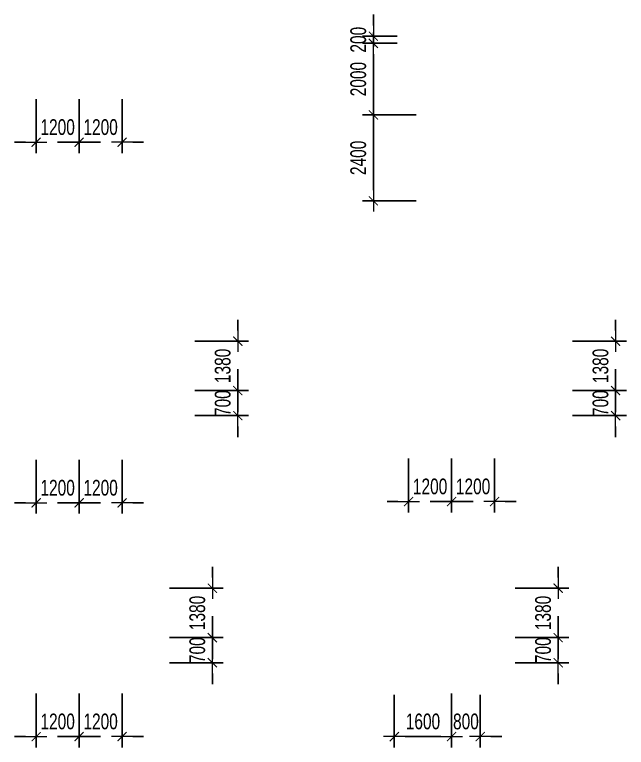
# Model space of a CAD drawing. Header units: millimetres. Extents: x -270655 to 676466, y -1281 to 105022.
# Drawn here: x 138550 to 155629, y 61636 to 82100 of the extents above; entities that cross this region are included whole.
import ezdxf

# ---------------------------------------------------------------- set-up
doc = ezdxf.new("R2010")
doc.units = ezdxf.units.MM
doc.layers.get('Defpoints').update_dxf_attribs({"color": 151, "lineweight": 9})
doc.layers.add('NDC_S_DIM', color=1, linetype='Continuous', lineweight=15)
doc.styles.add('NDC_DIM', font='', dxfattribs={"width": 0.75})
doc.styles.get('NDC_DIM').set_extended_font_data('Dotum')
doc.dimstyles.new('NDC_dim_200', dxfattribs={"dimscale": 200, "dimtxt": 2.2, "dimasz": 1.5, "dimexe": 1.5, "dimexo": 2.5, "dimgap": 1, "dimtad": 1, "dimdec": 0, "dimzin": 0, "dimdsep": 46, "dimtxsty": 'NDC_DIM', "dimblk": 'DIMMARK', "dimcen": 0.09, "dimdle": 1.2, "dimclrd": 1, "dimclre": 1, "dimclrt": 3, "dimadec": 0, "dimazin": 0, "dimtfac": 1, "dimtdec": 0, "dimtix": 1, "dimtofl": 0, "dimtmove": 0, "dimatfit": 3, "dimfxl": 6, "dimfxlon": 1, "dimtolj": 1, "dimtzin": 0, "dimarcsym": 0})

# ---------------------------------------------------------------- blocks, each defined once
blk = doc.blocks.new('DIMMARK')
at = {"layer": 'NDC_S_DIM', "color": 1}
blk.add_line((-1.5, 0), (1, 0), dxfattribs=at)
at = {"layer": 'NDC_S_DIM', "color": 2, "const_width": 0.1}
blk.add_lwpolyline([(-0.424, -0.424), (0.424, 0.424)], dxfattribs=at)
blk = doc.blocks.new('*D566')
at = {"layer": 'Defpoints', "color": 0, "transparency": 16777216}
for p in [(139150, 80429), (140350, 80429), (140350, 78536)]:
    blk.add_point(p, dxfattribs=at)
at = {"layer": 'NDC_S_DIM', "color": 1, "lineweight": -2, "transparency": 16777216}
for p, q in [((139150, 79736), (139150, 78236)), ((140350, 79736), (140350, 78236)), ((138850, 78536), (138550, 78536)), ((140650, 78536), (140950, 78536))]:
    blk.add_line(p, q, dxfattribs=at)
at = {"layer": 'NDC_S_DIM', "color": 1, "lineweight": -2, "transparency": 16777216, "xscale": 300, "yscale": 300, "zscale": 300}
blk.add_blockref('DIMMARK', (139150, 78536), dxfattribs=at)
at = {"layer": 'NDC_S_DIM', "color": 1, "lineweight": -2, "transparency": 16777216, "xscale": 300, "yscale": 300, "zscale": 300, "rotation": 180}
blk.add_blockref('DIMMARK', (140350, 78536), dxfattribs=at)
at = {"layer": 'NDC_S_DIM', "color": 3, "transparency": 16777216, "insert": (139750, 78957), "char_height": 440, "attachment_point": 5, "style": 'NDC_DIM'}
blk.add_mtext('\\A1;1200', dxfattribs=at)
blk = doc.blocks.new('*D567')
at = {"layer": 'Defpoints', "color": 0, "transparency": 16777216}
for p in [(140350, 80429), (141550, 80429), (141550, 78536)]:
    blk.add_point(p, dxfattribs=at)
at = {"layer": 'NDC_S_DIM', "color": 1, "lineweight": -2, "transparency": 16777216}
for p, q in [((140350, 79736), (140350, 78236)), ((141550, 79736), (141550, 78236)), ((140050, 78536), (139750, 78536)), ((141850, 78536), (142150, 78536))]:
    blk.add_line(p, q, dxfattribs=at)
at = {"layer": 'NDC_S_DIM', "color": 1, "lineweight": -2, "transparency": 16777216, "xscale": 300, "yscale": 300, "zscale": 300}
blk.add_blockref('DIMMARK', (140350, 78536), dxfattribs=at)
at = {"layer": 'NDC_S_DIM', "color": 1, "lineweight": -2, "transparency": 16777216, "xscale": 300, "yscale": 300, "zscale": 300, "rotation": 180}
blk.add_blockref('DIMMARK', (141550, 78536), dxfattribs=at)
at = {"layer": 'NDC_S_DIM', "color": 3, "transparency": 16777216, "insert": (140950, 78957), "char_height": 440, "attachment_point": 5, "style": 'NDC_DIM'}
blk.add_mtext('\\A1;1200', dxfattribs=at)
blk = doc.blocks.new('*D572')
at = {"layer": 'Defpoints', "color": 0, "transparency": 16777216}
for p in [(139150, 70356), (140350, 70356), (140350, 68464)]:
    blk.add_point(p, dxfattribs=at)
at = {"layer": 'NDC_S_DIM', "color": 1, "lineweight": -2, "transparency": 16777216}
for p, q in [((139150, 69664), (139150, 68164)), ((140350, 69664), (140350, 68164)), ((138850, 68464), (138550, 68464)), ((140650, 68464), (140950, 68464))]:
    blk.add_line(p, q, dxfattribs=at)
at = {"layer": 'NDC_S_DIM', "color": 1, "lineweight": -2, "transparency": 16777216, "xscale": 300, "yscale": 300, "zscale": 300}
blk.add_blockref('DIMMARK', (139150, 68464), dxfattribs=at)
at = {"layer": 'NDC_S_DIM', "color": 1, "lineweight": -2, "transparency": 16777216, "xscale": 300, "yscale": 300, "zscale": 300, "rotation": 180}
blk.add_blockref('DIMMARK', (140350, 68464), dxfattribs=at)
at = {"layer": 'NDC_S_DIM', "color": 3, "transparency": 16777216, "insert": (139750, 68884), "char_height": 440, "attachment_point": 5, "style": 'NDC_DIM'}
blk.add_mtext('\\A1;1200', dxfattribs=at)
blk = doc.blocks.new('*D573')
at = {"layer": 'Defpoints', "color": 0, "transparency": 16777216}
for p in [(140350, 70356), (141550, 70356), (141550, 68464)]:
    blk.add_point(p, dxfattribs=at)
at = {"layer": 'NDC_S_DIM', "color": 1, "lineweight": -2, "transparency": 16777216}
for p, q in [((140350, 69664), (140350, 68164)), ((141550, 69664), (141550, 68164)), ((140050, 68464), (139750, 68464)), ((141850, 68464), (142150, 68464))]:
    blk.add_line(p, q, dxfattribs=at)
at = {"layer": 'NDC_S_DIM', "color": 1, "lineweight": -2, "transparency": 16777216, "xscale": 300, "yscale": 300, "zscale": 300}
blk.add_blockref('DIMMARK', (140350, 68464), dxfattribs=at)
at = {"layer": 'NDC_S_DIM', "color": 1, "lineweight": -2, "transparency": 16777216, "xscale": 300, "yscale": 300, "zscale": 300, "rotation": 180}
blk.add_blockref('DIMMARK', (141550, 68464), dxfattribs=at)
at = {"layer": 'NDC_S_DIM', "color": 3, "transparency": 16777216, "insert": (140950, 68884), "char_height": 440, "attachment_point": 5, "style": 'NDC_DIM'}
blk.add_mtext('\\A1;1200', dxfattribs=at)
blk = doc.blocks.new('*D574')
at = {"layer": 'Defpoints', "color": 0, "transparency": 16777216}
for p in [(149550, 70393), (150750, 70393), (150750, 68500)]:
    blk.add_point(p, dxfattribs=at)
at = {"layer": 'NDC_S_DIM', "color": 1, "lineweight": -2, "transparency": 16777216}
for p, q in [((149550, 69700), (149550, 68200)), ((150750, 69700), (150750, 68200)), ((149250, 68500), (148950, 68500)), ((151050, 68500), (151350, 68500))]:
    blk.add_line(p, q, dxfattribs=at)
at = {"layer": 'NDC_S_DIM', "color": 1, "lineweight": -2, "transparency": 16777216, "xscale": 300, "yscale": 300, "zscale": 300}
blk.add_blockref('DIMMARK', (149550, 68500), dxfattribs=at)
at = {"layer": 'NDC_S_DIM', "color": 1, "lineweight": -2, "transparency": 16777216, "xscale": 300, "yscale": 300, "zscale": 300, "rotation": 180}
blk.add_blockref('DIMMARK', (150750, 68500), dxfattribs=at)
at = {"layer": 'NDC_S_DIM', "color": 3, "transparency": 16777216, "insert": (150150, 68921), "char_height": 440, "attachment_point": 5, "style": 'NDC_DIM'}
blk.add_mtext('\\A1;1200', dxfattribs=at)
blk = doc.blocks.new('*D575')
at = {"layer": 'Defpoints', "color": 0, "transparency": 16777216}
for p in [(150750, 70393), (151950, 70393), (151950, 68500)]:
    blk.add_point(p, dxfattribs=at)
at = {"layer": 'NDC_S_DIM', "color": 1, "lineweight": -2, "transparency": 16777216}
for p, q in [((150750, 69700), (150750, 68200)), ((151950, 69700), (151950, 68200)), ((150450, 68500), (150150, 68500)), ((152250, 68500), (152550, 68500))]:
    blk.add_line(p, q, dxfattribs=at)
at = {"layer": 'NDC_S_DIM', "color": 1, "lineweight": -2, "transparency": 16777216, "xscale": 300, "yscale": 300, "zscale": 300}
blk.add_blockref('DIMMARK', (150750, 68500), dxfattribs=at)
at = {"layer": 'NDC_S_DIM', "color": 1, "lineweight": -2, "transparency": 16777216, "xscale": 300, "yscale": 300, "zscale": 300, "rotation": 180}
blk.add_blockref('DIMMARK', (151950, 68500), dxfattribs=at)
at = {"layer": 'NDC_S_DIM', "color": 3, "transparency": 16777216, "insert": (151350, 68921), "char_height": 440, "attachment_point": 5, "style": 'NDC_DIM'}
blk.add_mtext('\\A1;1200', dxfattribs=at)
blk = doc.blocks.new('*D586')
at = {"layer": 'Defpoints', "color": 0, "transparency": 16777216}
for p in [(139150, 63829), (140350, 63829), (140350, 61936)]:
    blk.add_point(p, dxfattribs=at)
at = {"layer": 'NDC_S_DIM', "color": 1, "lineweight": -2, "transparency": 16777216}
for p, q in [((139150, 63136), (139150, 61636)), ((140350, 63136), (140350, 61636)), ((138850, 61936), (138550, 61936)), ((140650, 61936), (140950, 61936))]:
    blk.add_line(p, q, dxfattribs=at)
at = {"layer": 'NDC_S_DIM', "color": 1, "lineweight": -2, "transparency": 16777216, "xscale": 300, "yscale": 300, "zscale": 300}
blk.add_blockref('DIMMARK', (139150, 61936), dxfattribs=at)
at = {"layer": 'NDC_S_DIM', "color": 1, "lineweight": -2, "transparency": 16777216, "xscale": 300, "yscale": 300, "zscale": 300, "rotation": 180}
blk.add_blockref('DIMMARK', (140350, 61936), dxfattribs=at)
at = {"layer": 'NDC_S_DIM', "color": 3, "transparency": 16777216, "insert": (139750, 62357), "char_height": 440, "attachment_point": 5, "style": 'NDC_DIM'}
blk.add_mtext('\\A1;1200', dxfattribs=at)
blk = doc.blocks.new('*D587')
at = {"layer": 'Defpoints', "color": 0, "transparency": 16777216}
for p in [(140350, 63829), (141550, 63829), (141550, 61936)]:
    blk.add_point(p, dxfattribs=at)
at = {"layer": 'NDC_S_DIM', "color": 1, "lineweight": -2, "transparency": 16777216}
for p, q in [((140350, 63136), (140350, 61636)), ((141550, 63136), (141550, 61636)), ((140050, 61936), (139750, 61936)), ((141850, 61936), (142150, 61936))]:
    blk.add_line(p, q, dxfattribs=at)
at = {"layer": 'NDC_S_DIM', "color": 1, "lineweight": -2, "transparency": 16777216, "xscale": 300, "yscale": 300, "zscale": 300}
blk.add_blockref('DIMMARK', (140350, 61936), dxfattribs=at)
at = {"layer": 'NDC_S_DIM', "color": 1, "lineweight": -2, "transparency": 16777216, "xscale": 300, "yscale": 300, "zscale": 300, "rotation": 180}
blk.add_blockref('DIMMARK', (141550, 61936), dxfattribs=at)
at = {"layer": 'NDC_S_DIM', "color": 3, "transparency": 16777216, "insert": (140950, 62357), "char_height": 440, "attachment_point": 5, "style": 'NDC_DIM'}
blk.add_mtext('\\A1;1200', dxfattribs=at)
blk = doc.blocks.new('*D588')
at = {"layer": 'Defpoints', "color": 0, "transparency": 16777216}
for p in [(150750, 63829), (149150, 63600), (150750, 61936)]:
    blk.add_point(p, dxfattribs=at)
at = {"layer": 'NDC_S_DIM', "color": 1, "lineweight": -2, "transparency": 16777216}
for p, q in [((149150, 63100), (149150, 61636)), ((150750, 63136), (150750, 61636)), ((149450, 61936), (150450, 61936))]:
    blk.add_line(p, q, dxfattribs=at)
at = {"layer": 'NDC_S_DIM', "color": 1, "lineweight": -2, "transparency": 16777216, "xscale": 300, "yscale": 300, "zscale": 300, "rotation": 180}
blk.add_blockref('DIMMARK', (149150, 61936), dxfattribs=at)
at = {"layer": 'NDC_S_DIM', "color": 1, "lineweight": -2, "transparency": 16777216, "xscale": 300, "yscale": 300, "zscale": 300}
blk.add_blockref('DIMMARK', (150750, 61936), dxfattribs=at)
at = {"layer": 'NDC_S_DIM', "color": 3, "transparency": 16777216, "insert": (149950, 62357), "char_height": 440, "attachment_point": 5, "style": 'NDC_DIM'}
blk.add_mtext('\\A1;1600', dxfattribs=at)
blk = doc.blocks.new('*D589')
at = {"layer": 'Defpoints', "color": 0, "transparency": 16777216}
for p in [(150750, 63829), (151550, 63600), (151550, 61936)]:
    blk.add_point(p, dxfattribs=at)
at = {"layer": 'NDC_S_DIM', "color": 1, "lineweight": -2, "transparency": 16777216}
for p, q in [((150750, 63136), (150750, 61636)), ((151550, 63100), (151550, 61636)), ((150450, 61936), (150150, 61936)), ((151850, 61936), (152150, 61936))]:
    blk.add_line(p, q, dxfattribs=at)
at = {"layer": 'NDC_S_DIM', "color": 1, "lineweight": -2, "transparency": 16777216, "xscale": 300, "yscale": 300, "zscale": 300}
blk.add_blockref('DIMMARK', (150750, 61936), dxfattribs=at)
at = {"layer": 'NDC_S_DIM', "color": 1, "lineweight": -2, "transparency": 16777216, "xscale": 300, "yscale": 300, "zscale": 300, "rotation": 180}
blk.add_blockref('DIMMARK', (151550, 61936), dxfattribs=at)
at = {"layer": 'NDC_S_DIM', "color": 3, "transparency": 16777216, "insert": (151150, 62357), "char_height": 440, "attachment_point": 5, "style": 'NDC_DIM'}
blk.add_mtext('\\A1;800', dxfattribs=at)
blk = doc.blocks.new('*D728')
at = {"layer": 'Defpoints', "color": 0, "transparency": 16777216}
for p in [(151429, 71600), (155329, 71600), (151429, 70900)]:
    blk.add_point(p, dxfattribs=at)
at = {"layer": 'NDC_S_DIM', "color": 1, "lineweight": -2, "transparency": 16777216}
for p, q in [((155329, 71900), (155329, 72200)), ((154129, 71600), (155629, 71600)), ((154129, 70900), (155629, 70900)), ((155329, 70600), (155329, 70300))]:
    blk.add_line(p, q, dxfattribs=at)
at = {"layer": 'NDC_S_DIM', "color": 1, "lineweight": -2, "transparency": 16777216, "xscale": 300, "yscale": 300, "zscale": 300}
for p, rotation in [((155329, 71600), 270), ((155329, 70900), 90)]:
    blk.add_blockref('DIMMARK', p, dxfattribs=dict(at, rotation=rotation))
at = {"layer": 'NDC_S_DIM', "color": 3, "transparency": 16777216, "insert": (154909, 71250), "char_height": 440, "attachment_point": 5, "rotation": 90, "style": 'NDC_DIM'}
blk.add_mtext('\\A1;700', dxfattribs=at)
blk = doc.blocks.new('*D729')
at = {"layer": 'Defpoints', "color": 0, "transparency": 16777216}
for p in [(150509, 72980), (155329, 72980), (151429, 71600)]:
    blk.add_point(p, dxfattribs=at)
at = {"layer": 'NDC_S_DIM', "color": 1, "lineweight": -2, "transparency": 16777216}
for p, q in [((155329, 73280), (155329, 73580)), ((154129, 72980), (155629, 72980)), ((154129, 71600), (155629, 71600)), ((155329, 71300), (155329, 71000))]:
    blk.add_line(p, q, dxfattribs=at)
at = {"layer": 'NDC_S_DIM', "color": 1, "lineweight": -2, "transparency": 16777216, "xscale": 300, "yscale": 300, "zscale": 300}
for p, rotation in [((155329, 72980), 270), ((155329, 71600), 90)]:
    blk.add_blockref('DIMMARK', p, dxfattribs=dict(at, rotation=rotation))
at = {"layer": 'NDC_S_DIM', "color": 3, "transparency": 16777216, "insert": (154909, 72290), "char_height": 440, "attachment_point": 5, "rotation": 90, "style": 'NDC_DIM'}
blk.add_mtext('\\A1;1380', dxfattribs=at)
blk = doc.blocks.new('*D730')
at = {"layer": 'Defpoints', "color": 0, "transparency": 16777216}
for p in [(141550, 71600), (144781, 71600), (141550, 70900)]:
    blk.add_point(p, dxfattribs=at)
at = {"layer": 'NDC_S_DIM', "color": 1, "lineweight": -2, "transparency": 16777216}
for p, q in [((144781, 71900), (144781, 72200)), ((143581, 71600), (145081, 71600)), ((143581, 70900), (145081, 70900)), ((144781, 70600), (144781, 70300))]:
    blk.add_line(p, q, dxfattribs=at)
at = {"layer": 'NDC_S_DIM', "color": 1, "lineweight": -2, "transparency": 16777216, "xscale": 300, "yscale": 300, "zscale": 300}
for p, rotation in [((144781, 71600), 270), ((144781, 70900), 90)]:
    blk.add_blockref('DIMMARK', p, dxfattribs=dict(at, rotation=rotation))
at = {"layer": 'NDC_S_DIM', "color": 3, "transparency": 16777216, "insert": (144360, 71250), "char_height": 440, "attachment_point": 5, "rotation": 90, "style": 'NDC_DIM'}
blk.add_mtext('\\A1;700', dxfattribs=at)
blk = doc.blocks.new('*D731')
at = {"layer": 'Defpoints', "color": 0, "transparency": 16777216}
for p in [(140750, 72980), (144781, 72980), (141550, 71600)]:
    blk.add_point(p, dxfattribs=at)
at = {"layer": 'NDC_S_DIM', "color": 1, "lineweight": -2, "transparency": 16777216}
for p, q in [((144781, 73280), (144781, 73580)), ((143581, 72980), (145081, 72980)), ((143581, 71600), (145081, 71600)), ((144781, 71300), (144781, 71000))]:
    blk.add_line(p, q, dxfattribs=at)
at = {"layer": 'NDC_S_DIM', "color": 1, "lineweight": -2, "transparency": 16777216, "xscale": 300, "yscale": 300, "zscale": 300}
for p, rotation in [((144781, 72980), 270), ((144781, 71600), 90)]:
    blk.add_blockref('DIMMARK', p, dxfattribs=dict(at, rotation=rotation))
at = {"layer": 'NDC_S_DIM', "color": 3, "transparency": 16777216, "insert": (144360, 72290), "char_height": 440, "attachment_point": 5, "rotation": 90, "style": 'NDC_DIM'}
blk.add_mtext('\\A1;1380', dxfattribs=at)
blk = doc.blocks.new('*D734')
at = {"layer": 'Defpoints', "color": 0, "transparency": 16777216}
for p in [(140952, 64700), (144071, 64700), (140952, 64000)]:
    blk.add_point(p, dxfattribs=at)
at = {"layer": 'NDC_S_DIM', "color": 1, "lineweight": -2, "transparency": 16777216}
for p, q in [((144071, 65000), (144071, 65300)), ((142871, 64700), (144371, 64700)), ((142871, 64000), (144371, 64000)), ((144071, 63700), (144071, 63400))]:
    blk.add_line(p, q, dxfattribs=at)
at = {"layer": 'NDC_S_DIM', "color": 1, "lineweight": -2, "transparency": 16777216, "xscale": 300, "yscale": 300, "zscale": 300}
for p, rotation in [((144071, 64700), 270), ((144071, 64000), 90)]:
    blk.add_blockref('DIMMARK', p, dxfattribs=dict(at, rotation=rotation))
at = {"layer": 'NDC_S_DIM', "color": 3, "transparency": 16777216, "insert": (143651, 64350), "char_height": 440, "attachment_point": 5, "rotation": 90, "style": 'NDC_DIM'}
blk.add_mtext('\\A1;700', dxfattribs=at)
blk = doc.blocks.new('*D735')
at = {"layer": 'Defpoints', "color": 0, "transparency": 16777216}
for p in [(140032, 66080), (144071, 66080), (140952, 64700)]:
    blk.add_point(p, dxfattribs=at)
at = {"layer": 'NDC_S_DIM', "color": 1, "lineweight": -2, "transparency": 16777216}
for p, q in [((144071, 66380), (144071, 66680)), ((142871, 66080), (144371, 66080)), ((142871, 64700), (144371, 64700)), ((144071, 64400), (144071, 64100))]:
    blk.add_line(p, q, dxfattribs=at)
at = {"layer": 'NDC_S_DIM', "color": 1, "lineweight": -2, "transparency": 16777216, "xscale": 300, "yscale": 300, "zscale": 300}
for p, rotation in [((144071, 66080), 270), ((144071, 64700), 90)]:
    blk.add_blockref('DIMMARK', p, dxfattribs=dict(at, rotation=rotation))
at = {"layer": 'NDC_S_DIM', "color": 3, "transparency": 16777216, "insert": (143651, 65390), "char_height": 440, "attachment_point": 5, "rotation": 90, "style": 'NDC_DIM'}
blk.add_mtext('\\A1;1380', dxfattribs=at)
blk = doc.blocks.new('*D736')
at = {"layer": 'Defpoints', "color": 0, "transparency": 16777216}
for p in [(149421, 64700), (153726, 64700), (149421, 64000)]:
    blk.add_point(p, dxfattribs=at)
at = {"layer": 'NDC_S_DIM', "color": 1, "lineweight": -2, "transparency": 16777216}
for p, q in [((153726, 65000), (153726, 65300)), ((152526, 64700), (154026, 64700)), ((152526, 64000), (154026, 64000)), ((153726, 63700), (153726, 63400))]:
    blk.add_line(p, q, dxfattribs=at)
at = {"layer": 'NDC_S_DIM', "color": 1, "lineweight": -2, "transparency": 16777216, "xscale": 300, "yscale": 300, "zscale": 300}
for p, rotation in [((153726, 64700), 270), ((153726, 64000), 90)]:
    blk.add_blockref('DIMMARK', p, dxfattribs=dict(at, rotation=rotation))
at = {"layer": 'NDC_S_DIM', "color": 3, "transparency": 16777216, "insert": (153306, 64350), "char_height": 440, "attachment_point": 5, "rotation": 90, "style": 'NDC_DIM'}
blk.add_mtext('\\A1;700', dxfattribs=at)
blk = doc.blocks.new('*D737')
at = {"layer": 'Defpoints', "color": 0, "transparency": 16777216}
for p in [(148501, 66080), (153726, 66080), (149421, 64700)]:
    blk.add_point(p, dxfattribs=at)
at = {"layer": 'NDC_S_DIM', "color": 1, "lineweight": -2, "transparency": 16777216}
for p, q in [((153726, 66380), (153726, 66680)), ((152526, 66080), (154026, 66080)), ((152526, 64700), (154026, 64700)), ((153726, 64400), (153726, 64100))]:
    blk.add_line(p, q, dxfattribs=at)
at = {"layer": 'NDC_S_DIM', "color": 1, "lineweight": -2, "transparency": 16777216, "xscale": 300, "yscale": 300, "zscale": 300}
for p, rotation in [((153726, 66080), 270), ((153726, 64700), 90)]:
    blk.add_blockref('DIMMARK', p, dxfattribs=dict(at, rotation=rotation))
at = {"layer": 'NDC_S_DIM', "color": 3, "transparency": 16777216, "insert": (153306, 65390), "char_height": 440, "attachment_point": 5, "rotation": 90, "style": 'NDC_DIM'}
blk.add_mtext('\\A1;1380', dxfattribs=at)
blk = doc.blocks.new('*D830')
at = {"layer": 'Defpoints', "color": 0, "transparency": 16777216}
for p in [(149727, 81500), (148565, 81300), (149727, 81300)]:
    blk.add_point(p, dxfattribs=at)
at = {"layer": 'NDC_S_DIM', "color": 1, "lineweight": -2, "transparency": 16777216}
for p, q in [((148565, 81800), (148565, 82100)), ((149227, 81500), (148265, 81500)), ((149227, 81300), (148265, 81300)), ((148565, 81000), (148565, 80700))]:
    blk.add_line(p, q, dxfattribs=at)
at = {"layer": 'NDC_S_DIM', "color": 1, "lineweight": -2, "transparency": 16777216, "xscale": 300, "yscale": 300, "zscale": 300}
for p, rotation in [((148565, 81500), 270), ((148565, 81300), 90)]:
    blk.add_blockref('DIMMARK', p, dxfattribs=dict(at, rotation=rotation))
at = {"layer": 'NDC_S_DIM', "color": 3, "transparency": 16777216, "insert": (148145, 81400), "char_height": 440, "attachment_point": 5, "rotation": 90, "style": 'NDC_DIM'}
blk.add_mtext('\\A1;200', dxfattribs=at)
blk = doc.blocks.new('*D831')
at = {"layer": 'Defpoints', "color": 0, "transparency": 16777216}
for p in [(149727, 81300), (148565, 79300), (150350, 79300)]:
    blk.add_point(p, dxfattribs=at)
at = {"layer": 'NDC_S_DIM', "color": 1, "lineweight": -2, "transparency": 16777216}
for p, q in [((149227, 81300), (148265, 81300)), ((148565, 81000), (148565, 79600)), ((149765, 79300), (148265, 79300))]:
    blk.add_line(p, q, dxfattribs=at)
at = {"layer": 'NDC_S_DIM', "color": 1, "lineweight": -2, "transparency": 16777216, "xscale": 300, "yscale": 300, "zscale": 300}
for p, rotation in [((148565, 81300), 90), ((148565, 79300), 270)]:
    blk.add_blockref('DIMMARK', p, dxfattribs=dict(at, rotation=rotation))
at = {"layer": 'NDC_S_DIM', "color": 3, "transparency": 16777216, "insert": (148145, 80300), "char_height": 440, "attachment_point": 5, "rotation": 90, "style": 'NDC_DIM'}
blk.add_mtext('\\A1;2000', dxfattribs=at)
blk = doc.blocks.new('*D832')
at = {"layer": 'Defpoints', "color": 0, "transparency": 16777216}
for p in [(150350, 79300), (148565, 76900), (150350, 76900)]:
    blk.add_point(p, dxfattribs=at)
at = {"layer": 'NDC_S_DIM', "color": 1, "lineweight": -2, "transparency": 16777216}
for p, q in [((149765, 79300), (148265, 79300)), ((148565, 79000), (148565, 77200)), ((149765, 76900), (148265, 76900))]:
    blk.add_line(p, q, dxfattribs=at)
at = {"layer": 'NDC_S_DIM', "color": 1, "lineweight": -2, "transparency": 16777216, "xscale": 300, "yscale": 300, "zscale": 300}
for p, rotation in [((148565, 79300), 90), ((148565, 76900), 270)]:
    blk.add_blockref('DIMMARK', p, dxfattribs=dict(at, rotation=rotation))
at = {"layer": 'NDC_S_DIM', "color": 3, "transparency": 16777216, "insert": (148145, 78100), "char_height": 440, "attachment_point": 5, "rotation": 90, "style": 'NDC_DIM'}
blk.add_mtext('\\A1;2400', dxfattribs=at)

msp = doc.modelspace()

# ---------------------------------------------------------------- dimensions: what is measured, and where the dimension line sits
at = {"layer": 'NDC_S_DIM'}
for base, p1, p2, picture, middle in [((148564.9, 81300), (149727, 81500), (149727, 81300), '*D830', (148144.6, 81400)), ((148564.9, 79300), (149727, 81300), (150350, 79300), '*D831', (148144.6, 80300)), ((148564.9, 76900), (150350, 79300), (150350, 76900), '*D832', (148144.6, 78100)), ((144780.7, 72979.6), (141550, 71600), (140750, 72979.6), '*D731', (144360.4, 72289.8)), ((155329.1, 72979.6), (151428.8, 71600), (150508.8, 72979.6), '*D729', (154908.8, 72289.8)), ((144780.7, 71600), (141550, 70900.2), (141550, 71600), '*D730', (144360.4, 71250.1)), ((155329.1, 71600), (151428.8, 70900.2), (151428.8, 71600), '*D728', (154908.8, 71250.1)), ((144071, 66079.6), (140951.7, 64700), (140031.7, 66079.6), '*D735', (143650.7, 65389.8)), ((153726.1, 66079.6), (149420.6, 64700), (148500.6, 66079.6), '*D737', (153305.8, 65389.8)), ((144071, 64700), (140951.7, 64000.2), (140951.7, 64700), '*D734', (143650.7, 64350.1)), ((153726.1, 64700), (149420.6, 64000.2), (149420.6, 64700), '*D736', (153305.8, 64350.1))]:
    dim = msp.add_linear_dim(base=base, p1=p1, p2=p2, angle=90, dimstyle='NDC_dim_200', dxfattribs=at)
    dim.commit()
    dim.dimension.update_dxf_attribs({"geometry": picture, "text_midpoint": middle})
for base, p1, p2, picture, middle in [((140350, 78536.4), (139150, 80429.2), (140350, 80429.2), '*D566', (139750, 78956.7)), ((141550, 78536.4), (140350, 80429.2), (141550, 80429.2), '*D567', (140950, 78956.7)), ((140350, 68463.7), (139150, 70356.5), (140350, 70356.5), '*D572', (139750, 68884)), ((141550, 68463.7), (140350, 70356.5), (141550, 70356.5), '*D573', (140950, 68884)), ((150750, 68500.3), (149550, 70393.1), (150750, 70393.1), '*D574', (150150, 68920.6)), ((151950, 68500.3), (150750, 70393.1), (151950, 70393.1), '*D575', (151350, 68920.6)), ((140350, 61936.4), (139150, 63829.2), (140350, 63829.2), '*D586', (139750, 62356.7)), ((141550, 61936.4), (140350, 63829.2), (141550, 63829.2), '*D587', (140950, 62356.7)), ((150750, 61936.4), (149150, 63600.2), (150750, 63829.2), '*D588', (149950, 62356.7)), ((151550, 61936.4), (150750, 63829.2), (151550, 63600.2), '*D589', (151150, 62356.7))]:
    dim = msp.add_linear_dim(base=base, p1=p1, p2=p2, dimstyle='NDC_dim_200', dxfattribs=at)
    dim.commit()
    dim.dimension.update_dxf_attribs({"geometry": picture, "text_midpoint": middle})

doc.saveas('drawing.dxf')
